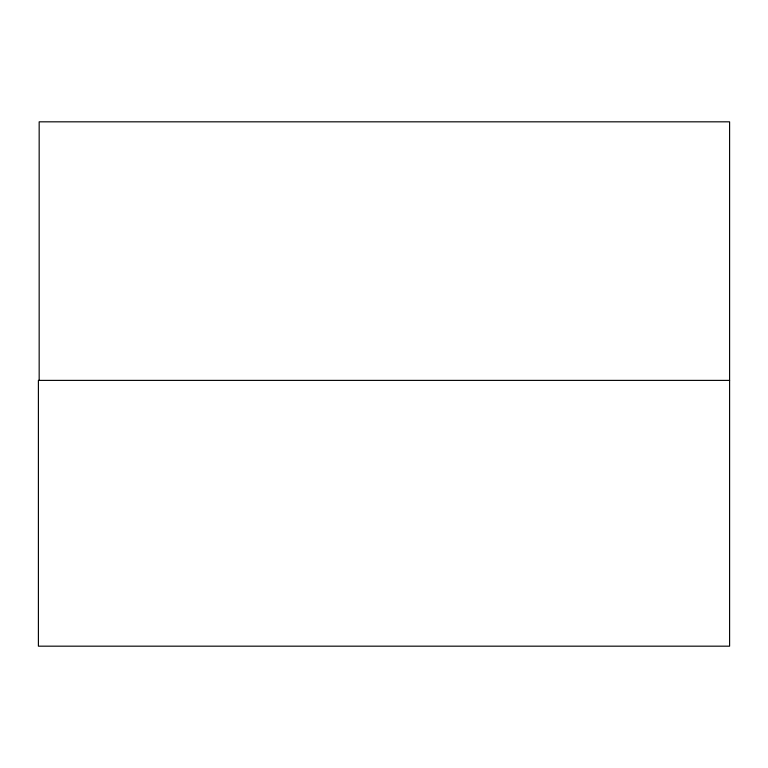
<?xml version="1.0" encoding="UTF-8"?>
<svg xmlns="http://www.w3.org/2000/svg" width="768" height="768" viewBox="0 0 768 768"><rect width="100%" height="100%" fill="white"/><g stroke="black" fill="none" stroke-linecap="round" stroke-linejoin="round"><path stroke-width="1.15" d="M729.6 380.39L38.4 380.39L38.4 646.176L729.6 646.176L729.6 121.824L39.168 121.824L39.168 380.39"/></g></svg>
